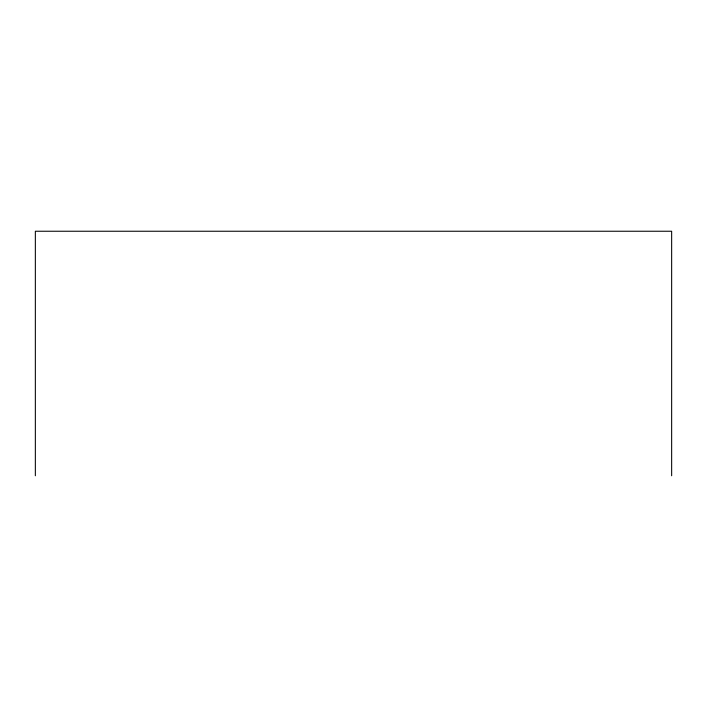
<?xml version="1.0" encoding="UTF-8"?>
<svg xmlns="http://www.w3.org/2000/svg" width="707" height="707" viewBox="0 0 707 707"><rect width="100%" height="100%" fill="white"/><g stroke="black" fill="none" stroke-linecap="round" stroke-linejoin="round"><path stroke-width="1.06" d="M671.65 475.758L671.65 231.242L35.35 231.242L35.35 475.758"/></g></svg>
